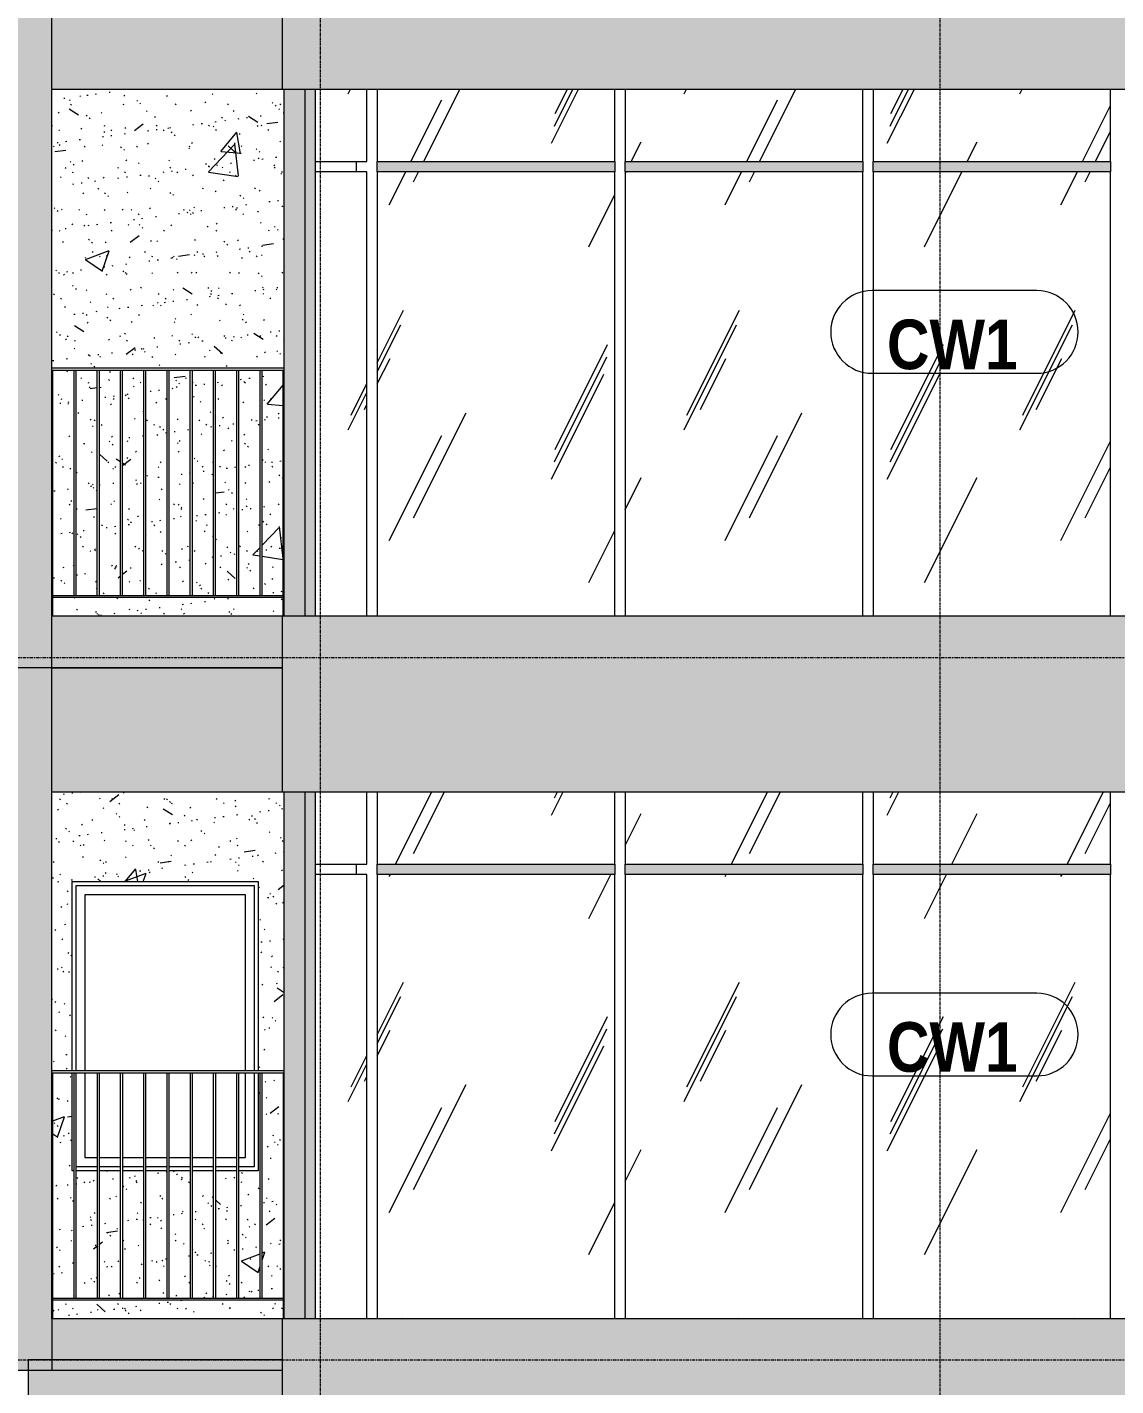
# Model space of a CAD drawing. Header units: millimetres. Extents: x 25061 to 259291, y -8723 to 35400.
# Drawn here: x 196291 to 201560, y 5475 to 12050 of the extents above; entities that cross this region are included whole.
import ezdxf

# ---------------------------------------------------------------- set-up
doc = ezdxf.new("R2010")
doc.units = ezdxf.units.MM
doc.linetypes.add('Centre', pattern=[31.75, 6.35, -4.7625, 15.875, -4.7625])
doc.linetypes.add('Grid Line', pattern=[22.225, 12.7, -3.175, 3.175, -3.175])
for name, color, linetype, lineweight in [('0-2', 50, 'Continuous', 5), ('A-FLOR-HRAL-1', 253, 'Continuous', 9), ('A-FLOR-LEVL-2', 51, 'Centre', 9), ('A-GLAZ', 151, 'Continuous', 9), ('A-GLAZ-3', 7, 'Continuous', 9), ('A-GLAZ-CURT', 52, 'Continuous', 9), ('A-GLAZ-CWMG', 51, 'Continuous', 9), ('A-WALL', 113, 'Continuous', 9), ('A-WALL-IDEN', 211, 'Continuous', 9), ('A-WALL-PATT-2', 9, 'Continuous', 9), ('A-WALL-PATT-3', 111, 'Continuous', 5), ('I-WALL', 2, 'Continuous', 9), ('I-WALL-2', 7, 'Continuous', 9), ('S-COLS-1', 7, 'Continuous', 9), ('S-GRID-1', 1, 'Grid Line', 9)]:
    doc.layers.add(name, color=color, linetype=linetype, lineweight=lineweight)
doc.styles.add('Arial_B', font='arialbd.ttf', dxfattribs={"width": 0.85, "height": 240})
pattern_1 = [(50, (-80880.3, 14125), (1165.98, -102.01), [121.92, -1341.12]), (355, (-80880.3, 14125), (-225.55, 1222.76), [97.54, -1072.9]), (100.451, (-80783.1, 14116.5), (940.43, 1120.75), [103.62, -1139.78]), (46.184, (-80880.3, 14450.1), (1734.9, -269.07), [182.88, -2011.68]), (96.636, (-80735.7, 14427.7), (1519.38, 1583.54), [155.42, -1709.66]), (351.184, (-80880.3, 14450.1), (1519.4, 1583.52), [146.3, -1609.34]), (21, (-80717.7, 14368.8), (970.33, -654.5), [121.92, -1341.12]), (326, (-80717.7, 14368.8), (395.53, 1178.8), [97.54, -1072.9]), (71.451, (-80636.9, 14314.3), (1365.87, 524.3), [103.62, -1139.78]), (37.5, (-80880.3, 14125), (19.767, 541.153), [53.645, -1006.246, 53.645, -1035.507, -1076.96]), (37.5, (-80880.3, 14125), (19.767, 541.153), [-2149.04, 53.645, -1023.315]), (7.5, (-80880.3, 14125), (427.646, 641.156), [53.645, -567.334, 53.645, -981.86, -410.464]), (7.5, (-80880.3, 14125), (427.646, 641.156), [-1656.486, 53.645, -356.82]), (327.5, (-81242.8, 14125), (867.782, -36.665), [53.645, -352.755, 53.645, -1214.323, -1682.496]), (327.5, (-81242.8, 14125), (867.782, -36.665), [-1674.37, 53.645, -1628.85]), (317.5, (-81405.4, 14125), (948.03, 162.73), [53.645, -474.675, 53.645, -788.416, -1194.816]), (317.5, (-81405.4, 14125), (948.03, 162.73), [-1370.38, 53.65, -1141.17])]
pattern_2 = [(37.5, (-80880.3, 14125), (-5.1206, 156.6122), [5.364, -118.181, 5.364, -132.812, -132.08]), (37.5, (-80880.3, 14125), (-5.1206, 156.6122), [-261.722, 5.364, -126.716]), (7.5, (-80880.3, 14125), (143.847, 229.384), [5.364, -61.285, 5.364, -105.989, -42.672]), (7.5, (-80880.3, 14125), (143.847, 229.384), [-178.003, 5.364, -37.308]), (327.5, (-80980.28, 14125), (253.1176, 0.46), [5.364, -35.276, 5.364, -140.94, -191.008]), (327.5, (-80980.28, 14125), (253.1176, 0.46), [-186.944, 5.364, -185.644]), (317.5, (-80980.28, 14125), (244.338, 71.3376), [5.364, -14.956, 5.364, -90.546, -109.728]), (317.5, (-80980.28, 14125), (244.338, 71.3376), [-116.23, 5.364, -104.364])]
pattern_3 = [(63.435, (-78970.7, 14236.3), (-0.002, 1625.6), [567.96, -3067]), (63.435, (-80596.3, 14236.3), (-0.002, 1625.6), [567.96, -3067]), (63.435, (-78192.5, 14550.35), (-0.002, 1625.6), [567.96, -3067]), (63.435, (-79818.1, 14550.35), (-0.002, 1625.6), [567.96, -3067]), (63.435, (-78310.3, 14439.5), (-0.002, 1625.6), [567.96, -3067]), (63.435, (-79935.9, 14439.5), (-0.002, 1625.6), [567.96, -3067]), (63.435, (-78430.35, 15074.4), (-0.002, 1625.6), [276.06, -3358.9]), (63.435, (-80055.95, 15074.4), (-0.002, 1625.6), [276.06, -3358.9]), (63.435, (-78508.9, 14976.15), (-0.002, 1625.6), [567.96, -3067]), (63.435, (-80134.5, 14976.15), (-0.002, 1625.6), [567.96, -3067]), (63.435, (-78495, 15046.7), (-0.002, 1625.6), [567.96, -3067]), (63.435, (-80120.6, 15046.7), (-0.002, 1625.6), [567.96, -3067]), (63.435, (-79150.9, 14737.2), (-0.002, 1625.6), [567.96, -3067]), (63.435, (-80776.5, 14737.2), (-0.002, 1625.6), [567.96, -3067]), (63.435, (-79137, 14820.35), (-0.002, 1625.6), [567.96, -3067]), (63.435, (-80762.6, 14820.35), (-0.002, 1625.6), [567.96, -3067]), (63.435, (-79133.3, 14880.3), (-0.002, 1625.6), [567.96, -3067]), (63.435, (-80758.9, 14880.3), (-0.002, 1625.6), [567.96, -3067])]

# ---------------------------------------------------------------- blocks, each defined once
blk = doc.blocks.new('NCV_TKTC_KET CAU_rvt-2-TKCS_MẶT CẮT 2')
at = {"layer": 'S-COLS-1'}
for p, q in [((-83377.6, 11350), (-83377.6, 11400)), ((-83377.6, 7950), (-83377.6, 8000))]:
    blk.add_line(p, q, dxfattribs=at)
blk = doc.blocks.new('M_Fixed - 900 x 1400-901191-TKCS_MẶT CẮT 2')
at = {"layer": 'A-GLAZ-3'}
for p, q in [((-62135.6, 7896), (-61273.6, 7896)), ((-62135.6, 7000), (-62135.6, 7896)), ((-61273.6, 7896), (-61273.6, 7000)), ((-62091.6, 7852), (-61317.6, 7852)), ((-62091.6, 7000), (-62091.6, 7852)), ((-61317.6, 7852), (-61317.6, 7000)), ((-62091.6, 6578), (-62091.6, 6990)), ((-61317.6, 6990), (-61317.6, 6578)), ((-61273.6, 6990), (-61273.6, 6534)), ((-62032.6, 6578), (-62091.6, 6578)), ((-61920.1, 6578), (-62022.6, 6578)), ((-61807.6, 6578), (-61910.1, 6578)), ((-61695.1, 6578), (-61797.6, 6578)), ((-61582.6, 6578), (-61685.1, 6578)), ((-61470.1, 6578), (-61572.6, 6578)), ((-61357.6, 6578), (-61460.1, 6578)), ((-61317.6, 6578), (-61347.6, 6578)), ((-62032.6, 6534), (-62135.1, 6534)), ((-61920.1, 6534), (-62022.6, 6534)), ((-61807.6, 6534), (-61910.1, 6534)), ((-61695.1, 6534), (-61797.6, 6534)), ((-61582.6, 6534), (-61685.1, 6534)), ((-61470.1, 6534), (-61572.6, 6534)), ((-61357.6, 6534), (-61460.1, 6534)), ((-61273.6, 6534), (-61347.6, 6534))]:
    blk.add_line(p, q, dxfattribs=at)
blk = doc.blocks.new('Railing - 10mm-901206-TKCS_MẶT CẮT 2')
at = {"layer": 'A-FLOR-HRAL-1'}
for p, q in [((-62145.064287, 5900), (-62145.064287, 6990)), ((-62135.064287, 5900), (-62135.064287, 6990))]:
    blk.add_line(p, q, dxfattribs=at)
blk = doc.blocks.new('Railing - 50 x 10mm-V155-TKCS_MẶT CẮT 2')
at = {"layer": 'A-FLOR-HRAL-1'}
for p in [(-84852.6, 6990), (-84847.1, 5800)]:
    blk.add_line(p, (-84847.1, 6990), dxfattribs=at)
blk = doc.blocks.new('Railing - 50 x 10mm-V156-TKCS_MẶT CẮT 2')
at = {"layer": 'A-FLOR-HRAL-1'}
for p, q in [((-83732.1, 6990), (-83727.6, 6990)), ((-83732.1, 5800), (-83732.1, 6990))]:
    blk.add_line(p, q, dxfattribs=at)
blk = doc.blocks.new('Railing - Railing-1004932-TKCS_MẶT CẮT 2')
at = {"layer": 'A-FLOR-HRAL-1'}
for p, q in [((-84852.1, 5890), (-84852.1, 5900)), ((-84852.1, 5900), (-83727.6, 5900)), ((-83727.6, 5890), (-84852.1, 5890))]:
    blk.add_line(p, q, dxfattribs=at)
for name, p in [('Railing - 50 x 10mm-V155-TKCS_MẶT CẮT 2', (0, 0)), ('Railing - 10mm-901206-TKCS_MẶT CẮT 2', (-22599.5, 0)), ('Railing - 10mm-901206-TKCS_MẶT CẮT 2', (-22487, 0)), ('Railing - 10mm-901206-TKCS_MẶT CẮT 2', (-22374.5, 0)), ('Railing - 10mm-901206-TKCS_MẶT CẮT 2', (-22262, 0)), ('Railing - 10mm-901206-TKCS_MẶT CẮT 2', (-22149.5, 0)), ('Railing - 10mm-901206-TKCS_MẶT CẮT 2', (-22037, 0)), ('Railing - 10mm-901206-TKCS_MẶT CẮT 2', (-21924.5, 0)), ('Railing - 10mm-901206-TKCS_MẶT CẮT 2', (-21812, 0)), ('Railing - 10mm-901206-TKCS_MẶT CẮT 2', (-21699.5, 0)), ('Railing - 50 x 10mm-V156-TKCS_MẶT CẮT 2', (0, 0))]:
    blk.add_blockref(name, p)
blk = doc.blocks.new('Top Rail Type - Top Rail_Internal_-1004933-TKCS_MẶT CẮT 2')
at = {"layer": 'A-FLOR-HRAL-1'}
for p, q in [((-84852.1, 6990), (-84852.1, 7000)), ((-83727.6, 7000), (-84852.1, 7000)), ((-84852.1, 6990), (-83727.6, 6990))]:
    blk.add_line(p, q, dxfattribs=at)
blk = doc.blocks.new('NCV_TKTC_TANG 2_rvt-2-TKCS_MẶT CẮT 2')
at = {"layer": 'A-WALL-PATT-2'}
h = blk.add_hatch(dxfattribs=at)
h.set_pattern_fill('FP_37', color=256, style=0, pattern_type=2)
h.set_pattern_definition(pattern_1)
h.paths.add_polyline_path([(-83732.1, 5800), (-83732.1, 5890), (-84847.1, 5890), (-84847.1, 5800), (-83735.9, 5800)])
h.paths.add_polyline_path([(-84622.1, 5900), (-84519.6, 5900), (-84519.6, 6515), (-84622.1, 6515), (-84622.1, 6402.7)])
h.paths.add_polyline_path([(-84294.6, 5900), (-84294.6, 6515), (-84397.1, 6515), (-84397.1, 5900)])
h.paths.add_polyline_path([(-84632.1, 5900), (-84632.1, 6515), (-84734.6, 6515), (-84734.6, 5900), (-84658.6, 5900)])
h.paths.add_polyline_path([(-83764.1, 5900), (-83732.1, 5900), (-83732.1, 6990), (-83834.6, 6990), (-83834.6, 5900), (-83771.2, 5900)])
h.paths.add_polyline_path([(-84407.1, 5900), (-84407.1, 6515), (-84509.6, 6515), (-84509.6, 5900)])
h.paths.add_polyline_path([(-84284.6, 5900), (-84182.1, 5900), (-84182.1, 6515), (-84284.6, 6515), (-84284.6, 6115.5)])
h.paths.add_polyline_path([(-84172.1, 5900), (-84069.6, 5900), (-84069.6, 6515), (-84172.1, 6515), (-84172.1, 6019.7)])
h.paths.add_polyline_path([(-84059.6, 5900), (-83957.1, 5900), (-83957.1, 6515), (-84059.6, 6515), (-84059.6, 5924)])
h.paths.add_polyline_path([(-83947.1, 5900), (-83844.6, 5900), (-83844.6, 6990), (-83854.1, 6990), (-83854.1, 6515), (-83947.1, 6515)])
h.paths.add_polyline_path([(-84744.6, 5900), (-84744.6, 6515), (-84754.1, 6515), (-84754.1, 6990), (-84847.1, 6990), (-84847.1, 5900)])
h.paths.add_polyline_path([(-84852.1, 6990), (-84852.1, 7000), (-84754.1, 7000), (-84754.1, 7915), (-83854.1, 7915), (-83854.1, 7000), (-83727.6, 7000), (-83727.6, 8350), (-84852.6, 8350), (-84852.6, 6990)])
h = blk.add_hatch(dxfattribs=at)
h.set_pattern_fill('FP_38', color=256, style=0, pattern_type=2)
h.set_pattern_definition(pattern_2)
h.paths.add_polyline_path([(-83732.1, 5800), (-83732.1, 5890), (-84847.1, 5890), (-84847.1, 5800), (-83735.9, 5800)])
h.paths.add_polyline_path([(-84622.1, 5900), (-84519.6, 5900), (-84519.6, 6515), (-84622.1, 6515), (-84622.1, 6402.7)])
h.paths.add_polyline_path([(-84294.6, 5900), (-84294.6, 6515), (-84397.1, 6515), (-84397.1, 5900)])
h.paths.add_polyline_path([(-84632.1, 5900), (-84632.1, 6515), (-84734.6, 6515), (-84734.6, 5900), (-84658.6, 5900)])
h.paths.add_polyline_path([(-83764.1, 5900), (-83732.1, 5900), (-83732.1, 6990), (-83834.6, 6990), (-83834.6, 5900), (-83771.2, 5900)])
h.paths.add_polyline_path([(-84407.1, 5900), (-84407.1, 6515), (-84509.6, 6515), (-84509.6, 5900)])
h.paths.add_polyline_path([(-84284.6, 5900), (-84182.1, 5900), (-84182.1, 6515), (-84284.6, 6515), (-84284.6, 6115.5)])
h.paths.add_polyline_path([(-84172.1, 5900), (-84069.6, 5900), (-84069.6, 6515), (-84172.1, 6515), (-84172.1, 6019.7)])
h.paths.add_polyline_path([(-84059.6, 5900), (-83957.1, 5900), (-83957.1, 6515), (-84059.6, 6515), (-84059.6, 5924)])
h.paths.add_polyline_path([(-83947.1, 5900), (-83844.6, 5900), (-83844.6, 6990), (-83854.1, 6990), (-83854.1, 6515), (-83947.1, 6515)])
h.paths.add_polyline_path([(-84744.6, 5900), (-84744.6, 6515), (-84754.1, 6515), (-84754.1, 6990), (-84847.1, 6990), (-84847.1, 5900)])
h.paths.add_polyline_path([(-84852.1, 6990), (-84852.1, 7000), (-84754.1, 7000), (-84754.1, 7915), (-83854.1, 7915), (-83854.1, 7000), (-83727.6, 7000), (-83727.6, 8350), (-84852.6, 8350), (-84852.6, 6990)])
at = {"layer": 'I-WALL-2'}
for p, q in [((-84754.1, 7000), (-84754.1, 7915)), ((-84754.1, 7915), (-83854.1, 7915)), ((-83854.1, 7915), (-83854.1, 7000)), ((-84754.1, 6515), (-84754.1, 6990)), ((-83854.1, 6990), (-83854.1, 6515)), ((-84744.6, 6515), (-84754.1, 6515)), ((-84632.1, 6515), (-84734.6, 6515)), ((-84519.6, 6515), (-84622.1, 6515)), ((-84407.1, 6515), (-84509.6, 6515)), ((-84294.6, 6515), (-84397.1, 6515)), ((-84182.1, 6515), (-84284.6, 6515)), ((-84069.6, 6515), (-84172.1, 6515)), ((-83957.1, 6515), (-84059.6, 6515)), ((-83854.1, 6515), (-83947.1, 6515))]:
    blk.add_line(p, q, dxfattribs=at)
at = {"layer": ''}
for name in ['Railing - Railing-1004932-TKCS_MẶT CẮT 2', 'Top Rail Type - Top Rail_Internal_-1004933-TKCS_MẶT CẮT 2']:
    blk.add_blockref(name, (0, 0), dxfattribs=at)
at = {"layer": 'A-GLAZ'}
blk.add_blockref('M_Fixed - 900 x 1400-901191-TKCS_MẶT CẮT 2', (-22599.5, 0), dxfattribs=at)
blk = doc.blocks.new('Railing - 50 x 10mm-901205-TKCS_MẶT CẮT 2')
at = {"layer": 'A-FLOR-HRAL-1'}
for p in [(-62252.564287, 6990), (-62247.564287, 5800)]:
    blk.add_line(p, (-62247.564287, 6990), dxfattribs=at)
blk = doc.blocks.new('Railing - 50 x 10mm-V153-TKCS_MẶT CẮT 2')
at = {"layer": 'A-FLOR-HRAL-1'}
for p, q in [((-77172.564287, 6990), (-77177.564287, 6990)), ((-77172.564287, 5800), (-77172.564287, 6990))]:
    blk.add_line(p, q, dxfattribs=at)
blk = doc.blocks.new('Railing - Railing-999041-TKCS_MẶT CẮT 2')
at = {"layer": 'A-FLOR-HRAL-1'}
for p, q in [((-84852.6, 12700), (-83727.6, 12700)), ((-83727.6, 12690), (-84852.6, 12690))]:
    blk.add_line(p, q, dxfattribs=at)
for name, p in [('Railing - 50 x 10mm-901205-TKCS_MẶT CẮT 2', (-22600, 6800)), ('Railing - 10mm-901206-TKCS_MẶT CẮT 2', (-22600, 6800)), ('Railing - 10mm-901206-TKCS_MẶT CẮT 2', (-22487.5, 6800)), ('Railing - 10mm-901206-TKCS_MẶT CẮT 2', (-22375, 6800)), ('Railing - 10mm-901206-TKCS_MẶT CẮT 2', (-22262.5, 6800)), ('Railing - 10mm-901206-TKCS_MẶT CẮT 2', (-22150, 6800)), ('Railing - 10mm-901206-TKCS_MẶT CẮT 2', (-22037.5, 6800)), ('Railing - 10mm-901206-TKCS_MẶT CẮT 2', (-21925, 6800)), ('Railing - 10mm-901206-TKCS_MẶT CẮT 2', (-21812.5, 6800)), ('Railing - 10mm-901206-TKCS_MẶT CẮT 2', (-21700, 6800))]:
    blk.add_blockref(name, p)
at = {"extrusion": (0, 0, -1), "zscale": -1}
blk.add_blockref('Railing - 50 x 10mm-V153-TKCS_MẶT CẮT 2', (160905.1, 6800), dxfattribs=at)
blk = doc.blocks.new('Top Rail Type - Top Rail_Internal_-999042-TKCS_MẶT CẮT 2')
at = {"layer": 'A-FLOR-HRAL-1'}
for p, q in [((-83727.564287, 13800), (-84852.564287, 13800)), ((-84852.564287, 13790), (-83727.564287, 13790))]:
    blk.add_line(p, q, dxfattribs=at)
blk = doc.blocks.new('NCV_TKTC_TANG 3 - 4_rvt-4-TKCS_MẶT CẮT 2')
at = {"layer": 'A-WALL-PATT-2'}
h = blk.add_hatch(dxfattribs=at)
h.set_pattern_fill('FP_37', color=256, style=0, pattern_type=2)
h.set_pattern_definition(pattern_1)
h.paths.add_polyline_path([(-84847.6, 9200), (-83732.6, 9200), (-83732.6, 9290), (-84847.6, 9290), (-84847.6, 9250.6)])
h.paths.add_polyline_path([(-83736.9, 9300), (-83732.6, 9300), (-83733.4, 10390), (-83835.1, 10390), (-83835.1, 9300), (-83737.7, 9300)])
h.paths.add_polyline_path([(-84182.6, 9300), (-84182.6, 10390), (-84285.1, 10390), (-84285.1, 9300)])
h.paths.add_polyline_path([(-84172.6, 9300), (-84070.1, 9300), (-84070.1, 10390), (-84172.6, 10390), (-84172.6, 9914.4)])
h.paths.add_polyline_path([(-83863.4, 9300), (-83845.1, 9300), (-83845.1, 10390), (-83947.6, 10390), (-83947.6, 9300)])
h.paths.add_polyline_path([(-84847.6, 9300), (-84745.1, 9300), (-84745.1, 10390), (-84847.6, 10390), (-84847.6, 9914.4)])
h.paths.add_polyline_path([(-84735.1, 9300), (-84632.6, 9300), (-84632.6, 10390), (-84735.1, 10390), (-84735.1, 9914.4)])
h.paths.add_polyline_path([(-84060.1, 9300), (-83957.6, 9300), (-83957.6, 10390), (-84060.1, 10390), (-84060.1, 9720.4)])
h.paths.add_polyline_path([(-84622.6, 9300), (-84520.1, 9300), (-84520.1, 10390), (-84622.6, 10390), (-84622.6, 9914.4)])
h.paths.add_polyline_path([(-84295.1, 9300), (-84295.1, 10390), (-84397.6, 10390), (-84397.6, 9300)])
h.paths.add_polyline_path([(-84407.6, 9300), (-84407.6, 10390), (-84510.1, 10390), (-84510.1, 9300)])
h.paths.add_polyline_path([(-83733.4, 10400), (-83727.7, 10400), (-83729.1, 11750), (-84852.6, 11750), (-84852.6, 10400), (-83737.7, 10400)])
h = blk.add_hatch(dxfattribs=at)
h.set_pattern_fill('FP_38', color=256, style=0, pattern_type=2)
h.set_pattern_definition(pattern_2)
h.paths.add_polyline_path([(-84847.6, 9200), (-83732.6, 9200), (-83732.6, 9290), (-84847.6, 9290), (-84847.6, 9250.6)])
h.paths.add_polyline_path([(-83736.9, 9300), (-83732.6, 9300), (-83733.4, 10390), (-83835.1, 10390), (-83835.1, 9300), (-83737.7, 9300)])
h.paths.add_polyline_path([(-84182.6, 9300), (-84182.6, 10390), (-84285.1, 10390), (-84285.1, 9300)])
h.paths.add_polyline_path([(-84172.6, 9300), (-84070.1, 9300), (-84070.1, 10390), (-84172.6, 10390), (-84172.6, 9914.4)])
h.paths.add_polyline_path([(-83863.4, 9300), (-83845.1, 9300), (-83845.1, 10390), (-83947.6, 10390), (-83947.6, 9300)])
h.paths.add_polyline_path([(-84847.6, 9300), (-84745.1, 9300), (-84745.1, 10390), (-84847.6, 10390), (-84847.6, 9914.4)])
h.paths.add_polyline_path([(-84735.1, 9300), (-84632.6, 9300), (-84632.6, 10390), (-84735.1, 10390), (-84735.1, 9914.4)])
h.paths.add_polyline_path([(-84060.1, 9300), (-83957.6, 9300), (-83957.6, 10390), (-84060.1, 10390), (-84060.1, 9720.4)])
h.paths.add_polyline_path([(-84622.6, 9300), (-84520.1, 9300), (-84520.1, 10390), (-84622.6, 10390), (-84622.6, 9914.4)])
h.paths.add_polyline_path([(-84295.1, 9300), (-84295.1, 10390), (-84397.6, 10390), (-84397.6, 9300)])
h.paths.add_polyline_path([(-84407.6, 9300), (-84407.6, 10390), (-84510.1, 10390), (-84510.1, 9300)])
h.paths.add_polyline_path([(-83733.4, 10400), (-83727.7, 10400), (-83729.1, 11750), (-84852.6, 11750), (-84852.6, 10400), (-83737.7, 10400)])
at = {"layer": ''}
for name in ['Top Rail Type - Top Rail_Internal_-999042-TKCS_MẶT CẮT 2', 'Railing - Railing-999041-TKCS_MẶT CẮT 2']:
    blk.add_blockref(name, (0, -3400), dxfattribs=at)
blk = doc.blocks.new('Rectangular Mullion - 50 x 100mm-1838999-TKCS_MẶT CẮT 2')
at = {"layer": 'A-GLAZ-CWMG'}
blk.add_hatch(color=256, dxfattribs=at).paths.add_polyline_path([(-83577.564287, 5800), (-83577.564287, 7975), (-83627.564287, 7975), (-83627.564287, 5800)])
for p, q in [((-83627.564287, 7975), (-83627.564287, 5800)), ((-83577.564287, 7975), (-83577.564287, 7950))]:
    blk.add_line(p, q, dxfattribs=at)
blk = doc.blocks.new('System Panel - Glazed-V203-TKCS_MẶT CẮT 2')
at = {"layer": 'A-GLAZ-CURT'}
h = blk.add_hatch(dxfattribs=at)
h.set_pattern_fill('FP_35', color=256, style=0, pattern_type=2)
h.set_pattern_definition(pattern_3)
h.paths.add_polyline_path([(-79727.6, 5800), (-79727.6, 7950), (-80877.6, 7950), (-80877.6, 5800), (-80682.5, 5800)])
for p, q in [((-79727.6, 7950), (-80877.6, 7950)), ((-80877.6, 7950), (-80877.6, 5800)), ((-79727.6, 5800), (-79727.6, 7950))]:
    blk.add_line(p, q, dxfattribs=at)
blk = doc.blocks.new('System Panel - Glazed-V204-TKCS_MẶT CẮT 2')
at = {"layer": 'A-GLAZ-CURT'}
h = blk.add_hatch(dxfattribs=at)
h.set_pattern_fill('FP_35', color=256, style=0, pattern_type=2)
h.set_pattern_definition(pattern_3)
h.paths.add_polyline_path([(-80927.6, 5800), (-80927.6, 7950), (-82077.6, 7950), (-82077.6, 5800)])
for p, q in [((-80927.6, 7950), (-82077.6, 7950)), ((-82077.6, 7950), (-82077.6, 5800)), ((-80927.6, 5800), (-80927.6, 7950))]:
    blk.add_line(p, q, dxfattribs=at)
blk = doc.blocks.new('System Panel - Glazed-V205-TKCS_MẶT CẮT 2')
at = {"layer": 'A-GLAZ-CURT'}
h = blk.add_hatch(dxfattribs=at)
h.set_pattern_fill('FP_35', color=256, style=0, pattern_type=2)
h.set_pattern_definition(pattern_3)
h.paths.add_polyline_path([(-82127.6, 5800), (-82127.6, 7950), (-83277.6, 7950), (-83277.6, 5800), (-82272.9, 5800)])
for p, q in [((-82127.6, 7950), (-83277.6, 7950)), ((-83277.6, 7950), (-83277.6, 5800)), ((-82127.6, 5800), (-82127.6, 7950))]:
    blk.add_line(p, q, dxfattribs=at)
blk = doc.blocks.new('System Panel - Glazed-1901962-TKCS_MẶT CẮT 2')
at = {"layer": 'A-GLAZ-CURT'}
h = blk.add_hatch(dxfattribs=at)
h.set_pattern_fill('FP_35', color=256, style=0, pattern_type=2)
h.set_pattern_definition(pattern_3)
h.paths.add_polyline_path([(-83327.6, 5800), (-83327.6, 7950), (-83577.6, 7950), (-83577.6, 5800)])
for p, q in [((-83327.6, 7950), (-83577.6, 7950)), ((-83577.6, 7950), (-83577.6, 5800)), ((-83327.6, 5800), (-83327.6, 7950))]:
    blk.add_line(p, q, dxfattribs=at)
blk = doc.blocks.new('System Panel - Glazed-V207-TKCS_MẶT CẮT 2')
at = {"layer": 'A-GLAZ-CURT'}
h = blk.add_hatch(dxfattribs=at)
h.set_pattern_fill('FP_35', color=256, style=0, pattern_type=2)
h.set_pattern_definition(pattern_3)
h.paths.add_polyline_path([(-79727.6, 8000), (-79727.6, 8350), (-80877.6, 8350), (-80877.6, 8000), (-80682.5, 8000)])
for p, q in [((-80877.6, 8350), (-80877.6, 8000)), ((-79727.6, 8000), (-79727.6, 8350)), ((-80877.6, 8000), (-79727.6, 8000))]:
    blk.add_line(p, q, dxfattribs=at)
blk = doc.blocks.new('System Panel - Glazed-V208-TKCS_MẶT CẮT 2')
at = {"layer": 'A-GLAZ-CURT'}
h = blk.add_hatch(dxfattribs=at)
h.set_pattern_fill('FP_35', color=256, style=0, pattern_type=2)
h.set_pattern_definition(pattern_3)
h.paths.add_polyline_path([(-80927.6, 8000), (-80927.6, 8350), (-82077.6, 8350), (-82077.6, 8000)])
for p, q in [((-82077.6, 8350), (-82077.6, 8000)), ((-80927.6, 8000), (-80927.6, 8350)), ((-82077.6, 8000), (-80927.6, 8000))]:
    blk.add_line(p, q, dxfattribs=at)
blk = doc.blocks.new('System Panel - Glazed-V209-TKCS_MẶT CẮT 2')
at = {"layer": 'A-GLAZ-CURT'}
h = blk.add_hatch(dxfattribs=at)
h.set_pattern_fill('FP_35', color=256, style=0, pattern_type=2)
h.set_pattern_definition(pattern_3)
h.paths.add_polyline_path([(-82127.6, 8000), (-82127.6, 8350), (-83277.6, 8350), (-83277.6, 8000), (-82272.9, 8000)])
for p, q in [((-83277.6, 8350), (-83277.6, 8000)), ((-82127.6, 8000), (-82127.6, 8350)), ((-83277.6, 8000), (-82127.6, 8000))]:
    blk.add_line(p, q, dxfattribs=at)
blk = doc.blocks.new('System Panel - Glazed-1901963-TKCS_MẶT CẮT 2')
at = {"layer": 'A-GLAZ-CURT'}
h = blk.add_hatch(dxfattribs=at)
h.set_pattern_fill('FP_35', color=256, style=0, pattern_type=2)
h.set_pattern_definition(pattern_3)
h.paths.add_polyline_path([(-83327.6, 8000), (-83327.6, 8350), (-83577.6, 8350), (-83577.6, 8000)])
for p, q in [((-83577.6, 8350), (-83577.6, 8000)), ((-83327.6, 8000), (-83327.6, 8350)), ((-83577.6, 8000), (-83327.6, 8000))]:
    blk.add_line(p, q, dxfattribs=at)
blk = doc.blocks.new('Rectangular Mullion - 50 x 100mm-1839000-TKCS_MẶT CẮT 2')
at = {"layer": 'A-GLAZ-CWMG'}
blk.add_hatch(color=256, dxfattribs=at).paths.add_polyline_path([(-83577.564287, 7975), (-83577.564287, 8350), (-83627.564287, 8350), (-83627.564287, 7975)])
for p, q in [((-83627.564287, 8350), (-83627.564287, 7975)), ((-83577.564287, 8000), (-83577.564287, 7975))]:
    blk.add_line(p, q, dxfattribs=at)
blk = doc.blocks.new('Rectangular Mullion - 50 x 100mm-1838991-TKCS_MẶT CẮT 2')
at = {"layer": 'A-GLAZ-CWMG'}
blk.add_hatch(color=256, dxfattribs=at).paths.add_polyline_path([(-79677.6, 7950), (-78527.6, 7950), (-78527.6, 8000), (-79677.6, 8000)])
for p, q in [((-79677.6, 7950), (-79677.6, 8000)), ((-78527.6, 8000), (-78527.6, 7950))]:
    blk.add_line(p, q, dxfattribs=at)
blk = doc.blocks.new('Rectangular Mullion - 50 x 100mm-1286808-TKCS_MẶT CẮT 2')
at = {"layer": 'A-GLAZ-CWMG'}
blk.add_hatch(color=256, dxfattribs=at).paths.add_polyline_path([(-83627.564287, 5800), (-83627.564287, 7975), (-83727.564287, 7975), (-83727.564287, 5800)])
blk.add_line((-83727.564287, 5800), (-83727.564287, 7975), dxfattribs=at)
blk = doc.blocks.new('Rectangular Mullion - 50 x 100mm-1901971-TKCS_MẶT CẮT 2')
at = {"layer": 'A-GLAZ-CWMG'}
blk.add_hatch(color=256, dxfattribs=at).paths.add_polyline_path([(-83727.6, 7975), (-83627.6, 7975), (-83627.6, 8350), (-83727.6, 8350), (-83727.6, 8016.8)])
blk.add_line((-83727.6, 7975), (-83727.6, 8350), dxfattribs=at)
blk = doc.blocks.new('System Panel - Glazed-V214-TKCS_MẶT CẮT 2')
at = {"layer": 'A-GLAZ-CURT'}
h = blk.add_hatch(dxfattribs=at)
h.set_pattern_fill('FP_35', color=256, style=0, pattern_type=2)
h.set_pattern_definition(pattern_3)
h.paths.add_polyline_path([(-79727.6, 9200), (-79727.6, 11350), (-80877.6, 11350), (-80877.6, 9200), (-80682.5, 9200)])
for p, q in [((-79727.6, 11350), (-80877.6, 11350)), ((-80877.6, 11350), (-80877.6, 9200)), ((-79727.6, 9200), (-79727.6, 11350))]:
    blk.add_line(p, q, dxfattribs=at)
blk = doc.blocks.new('System Panel - Glazed-V215-TKCS_MẶT CẮT 2')
at = {"layer": 'A-GLAZ-CURT'}
h = blk.add_hatch(dxfattribs=at)
h.set_pattern_fill('FP_35', color=256, style=0, pattern_type=2)
h.set_pattern_definition(pattern_3)
h.paths.add_polyline_path([(-80927.6, 9200), (-80927.6, 11350), (-82077.6, 11350), (-82077.6, 9200)])
for p, q in [((-80927.6, 11350), (-82077.6, 11350)), ((-82077.6, 11350), (-82077.6, 9200)), ((-80927.6, 9200), (-80927.6, 11350))]:
    blk.add_line(p, q, dxfattribs=at)
blk = doc.blocks.new('System Panel - Glazed-V216-TKCS_MẶT CẮT 2')
at = {"layer": 'A-GLAZ-CURT'}
h = blk.add_hatch(dxfattribs=at)
h.set_pattern_fill('FP_35', color=256, style=0, pattern_type=2)
h.set_pattern_definition(pattern_3)
h.paths.add_polyline_path([(-83277.6, 9200), (-82127.6, 9200), (-82127.6, 11350), (-83277.6, 11350), (-83277.6, 9250.6)])
for p, q in [((-82127.6, 11350), (-83277.6, 11350)), ((-83277.6, 11350), (-83277.6, 9200)), ((-82127.6, 9200), (-82127.6, 11350))]:
    blk.add_line(p, q, dxfattribs=at)
blk = doc.blocks.new('System Panel - Glazed-V217-TKCS_MẶT CẮT 2')
at = {"layer": 'A-GLAZ-CURT'}
h = blk.add_hatch(dxfattribs=at)
h.set_pattern_fill('FP_35', color=256, style=0, pattern_type=2)
h.set_pattern_definition(pattern_3)
h.paths.add_polyline_path([(-83327.6, 9200), (-83327.6, 11350), (-83577.6, 11350), (-83577.6, 9200)])
for p, q in [((-83327.6, 11350), (-83577.6, 11350)), ((-83577.6, 11350), (-83577.6, 9200)), ((-83327.6, 9200), (-83327.6, 11350))]:
    blk.add_line(p, q, dxfattribs=at)
blk = doc.blocks.new('System Panel - Glazed-V220-TKCS_MẶT CẮT 2')
at = {"layer": 'A-GLAZ-CURT'}
h = blk.add_hatch(dxfattribs=at)
h.set_pattern_fill('FP_35', color=256, style=0, pattern_type=2)
h.set_pattern_definition(pattern_3)
h.paths.add_polyline_path([(-79727.6, 11400), (-79727.6, 11750), (-80877.6, 11750), (-80877.6, 11400), (-80682.5, 11400)])
for p, q in [((-80877.6, 11750), (-80877.6, 11400)), ((-79727.6, 11400), (-79727.6, 11750)), ((-80877.6, 11400), (-79727.6, 11400))]:
    blk.add_line(p, q, dxfattribs=at)
blk = doc.blocks.new('System Panel - Glazed-V221-TKCS_MẶT CẮT 2')
at = {"layer": 'A-GLAZ-CURT'}
h = blk.add_hatch(dxfattribs=at)
h.set_pattern_fill('FP_35', color=256, style=0, pattern_type=2)
h.set_pattern_definition(pattern_3)
h.paths.add_polyline_path([(-80927.6, 11400), (-80927.6, 11750), (-82077.6, 11750), (-82077.6, 11400)])
for p, q in [((-82077.6, 11750), (-82077.6, 11400)), ((-80927.6, 11400), (-80927.6, 11750)), ((-82077.6, 11400), (-80927.6, 11400))]:
    blk.add_line(p, q, dxfattribs=at)
blk = doc.blocks.new('System Panel - Glazed-V222-TKCS_MẶT CẮT 2')
at = {"layer": 'A-GLAZ-CURT'}
h = blk.add_hatch(dxfattribs=at)
h.set_pattern_fill('FP_35', color=256, style=0, pattern_type=2)
h.set_pattern_definition(pattern_3)
h.paths.add_polyline_path([(-82127.6, 11400), (-82127.6, 11750), (-83277.6, 11750), (-83277.6, 11400)])
for p, q in [((-83277.6, 11750), (-83277.6, 11400)), ((-82127.6, 11400), (-82127.6, 11750)), ((-83277.6, 11400), (-82127.6, 11400))]:
    blk.add_line(p, q, dxfattribs=at)
blk = doc.blocks.new('System Panel - Glazed-V223-TKCS_MẶT CẮT 2')
at = {"layer": 'A-GLAZ-CURT'}
h = blk.add_hatch(dxfattribs=at)
h.set_pattern_fill('FP_35', color=256, style=0, pattern_type=2)
h.set_pattern_definition(pattern_3)
h.paths.add_polyline_path([(-83327.6, 11400), (-83327.6, 11750), (-83577.6, 11750), (-83577.6, 11400)])
for p, q in [((-83577.6, 11750), (-83577.6, 11400)), ((-83327.6, 11400), (-83327.6, 11750)), ((-83577.6, 11400), (-83327.6, 11400))]:
    blk.add_line(p, q, dxfattribs=at)
blk = doc.blocks.new('CTL_WALL TAG NO MARK - 10-2062273-TKCS_MẶT CẮT 2')
at = {"layer": 'A-WALL-IDEN'}
for p, q in [((-80085.064287, 10775), (-80882.564287, 10775)), ((-80882.564287, 10375), (-80085.064287, 10375))]:
    blk.add_line(p, q, dxfattribs=at)
for centre, start, end in [((-80882.564287, 10575), 90, 270), ((-80085.064287, 10575), 270, 90)]:
    blk.add_arc(centre, 200, start, end, dxfattribs=at)

msp = doc.modelspace()

# ---------------------------------------------------------------- hatches: boundary and pattern name
at = {"layer": 'A-WALL-PATT-3'}
for points in [[(204085.2, 11750), (204085.2, 12600), (197525.2, 12600), (197525.2, 11750), (203761.1, 11750)], [(197399.4, 8950), (197525.2, 8950), (197525.2, 9200), (196410.2, 9200), (196410.2, 8950)], [(200580.3, 8350), (204085.2, 8350), (204085.2, 9200), (197525.2, 9200), (197525.2, 8350), (198989.8, 8350)], [(197525.2, 5550), (197525.2, 5800), (196410.2, 5800), (196410.2, 5550), (197399.4, 5550)], [(201375.5, 4950), (204085.2, 4950), (204085.2, 5800), (197525.2, 5800), (197525.2, 4950), (200580.3, 4950)], [(196604.2, 4950), (197525.2, 4950), (197525.2, 5600), (196295.2, 5600), (196295.2, 4950)]]:
    msp.add_hatch(color=256, dxfattribs=at).paths.add_polyline_path(points)
h = msp.add_hatch(color=256, dxfattribs=at)
h.paths.add_polyline_path([(195809, 8950), (196410.2, 8950), (196410.2, 12350), (192820.2, 12350), (192820.2, 8950), (194218.6, 8950)])
h.paths.add_polyline_path([(193810.2, 9914.4), (193810.2, 11314.4), (195210.2, 11314.4), (195210.2, 9914.4), (193851.1, 9914.4)])
h = msp.add_hatch(color=256, dxfattribs=at)
h.paths.add_polyline_path([(205210.2, 11750), (205210.2, 12350), (204095.2, 12350), (204095.2, 11750), (204556.3, 11750)])
h.paths.add_polyline_path([(197399.4, 11750), (197525.2, 11750), (197525.2, 12350), (196410.2, 12350), (196410.2, 11750)])
h = msp.add_hatch(color=256, dxfattribs=at)
h.paths.add_polyline_path([(195169.3, 5550), (196410.2, 5550), (196410.2, 8950), (192820.2, 8950), (192820.2, 5550), (194218.6, 5550)])
h.paths.add_polyline_path([(193851.1, 6514.4), (193810.2, 6514.4), (193810.2, 7914.4), (195210.2, 7914.4), (195210.2, 6514.4), (194218.6, 6514.4)])
h = msp.add_hatch(color=256, dxfattribs=at)
h.paths.add_polyline_path([(205210.2, 8350), (205210.2, 8950), (204095.2, 8950), (204095.2, 8350)])
h.paths.add_polyline_path([(196410.2, 8350), (197525.2, 8350), (197525.2, 8950), (196410.2, 8950)])

# ---------------------------------------------------------------- linework, layer by layer
at = {"layer": 'A-FLOR-LEVL-2'}
for p, q in [((147110.2, 9000), (255566.7, 9000)), ((147110.2, 5600), (255566.7, 5600))]:
    msp.add_line(p, q, dxfattribs=at)
at = {"layer": 'A-WALL'}
for p, q in [((196410.2, 5800), (196410.2, 29350)), ((196410.2, 8950), (182610.2, 8950)), ((197525.2, 5600), (196295.2, 5600)), ((196295.2, 5600), (196295.2, 5400)), ((182610.2, 5550), (196410.2, 5550))]:
    msp.add_line(p, q, dxfattribs=at)
at = {"layer": 'I-WALL'}
for p, q in [((197525.2, 12600), (197525.2, 11750)), ((196410.2, 11750), (197525.2, 11750)), ((197525.2, 11750), (204085.2, 11750)), ((205210.2, 9200), (196410.2, 9200)), ((197525.2, 9200), (197525.2, 8350)), ((197525.2, 8950), (196410.2, 8950)), ((196410.2, 8950), (197525.2, 8950)), ((196410.2, 8350), (197525.2, 8350)), ((197525.2, 8350), (204085.2, 8350)), ((196410.2, 5800), (196410.2, 5550)), ((205210.2, 5800), (196410.2, 5800)), ((197525.2, 5800), (197525.2, 4950)), ((196410.2, 5550), (197525.2, 5550))]:
    msp.add_line(p, q, dxfattribs=at)
at = {"layer": 'S-GRID-1'}
for p, q in [((197710.2, -3283.1), (197710.2, 30285.9)), ((200710.2, -3283.1), (200710.2, 30285.9))]:
    msp.add_line(p, q, dxfattribs=at)

# ---------------------------------------------------------------- block references
at = {"layer": '0-2'}
for name in ['NCV_TKTC_KET CAU_rvt-2-TKCS_MẶT CẮT 2', 'NCV_TKTC_TANG 3 - 4_rvt-4-TKCS_MẶT CẮT 2', 'NCV_TKTC_TANG 2_rvt-2-TKCS_MẶT CẮT 2']:
    msp.add_blockref(name, (281262.8, 0), dxfattribs=at)
at = {"layer": 'A-GLAZ-CURT'}
for name in ['System Panel - Glazed-V223-TKCS_MẶT CẮT 2', 'System Panel - Glazed-V222-TKCS_MẶT CẮT 2', 'System Panel - Glazed-V221-TKCS_MẶT CẮT 2', 'System Panel - Glazed-V220-TKCS_MẶT CẮT 2', 'System Panel - Glazed-V217-TKCS_MẶT CẮT 2', 'System Panel - Glazed-V216-TKCS_MẶT CẮT 2', 'System Panel - Glazed-V215-TKCS_MẶT CẮT 2', 'System Panel - Glazed-V214-TKCS_MẶT CẮT 2', 'System Panel - Glazed-1901963-TKCS_MẶT CẮT 2', 'System Panel - Glazed-V209-TKCS_MẶT CẮT 2', 'System Panel - Glazed-V208-TKCS_MẶT CẮT 2', 'System Panel - Glazed-V207-TKCS_MẶT CẮT 2', 'System Panel - Glazed-1901962-TKCS_MẶT CẮT 2', 'System Panel - Glazed-V205-TKCS_MẶT CẮT 2', 'System Panel - Glazed-V204-TKCS_MẶT CẮT 2', 'System Panel - Glazed-V203-TKCS_MẶT CẮT 2']:
    msp.add_blockref(name, (281262.8, 0), dxfattribs=at)
at = {"layer": 'A-GLAZ-CWMG'}
for name, p in [('Rectangular Mullion - 50 x 100mm-1901971-TKCS_MẶT CẮT 2', (281262.8, 3400)), ('Rectangular Mullion - 50 x 100mm-1839000-TKCS_MẶT CẮT 2', (281262.8, 3400)), ('Rectangular Mullion - 50 x 100mm-1286808-TKCS_MẶT CẮT 2', (281262.8, 3400)), ('Rectangular Mullion - 50 x 100mm-1838999-TKCS_MẶT CẮT 2', (281262.8, 3400)), ('Rectangular Mullion - 50 x 100mm-1838991-TKCS_MẶT CẮT 2', (277662.8, 3400)), ('Rectangular Mullion - 50 x 100mm-1838991-TKCS_MẶT CẮT 2', (278862.8, 3400)), ('Rectangular Mullion - 50 x 100mm-1838991-TKCS_MẶT CẮT 2', (280062.8, 3400)), ('Rectangular Mullion - 50 x 100mm-1901971-TKCS_MẶT CẮT 2', (281262.8, 0)), ('Rectangular Mullion - 50 x 100mm-1839000-TKCS_MẶT CẮT 2', (281262.8, 0)), ('Rectangular Mullion - 50 x 100mm-1286808-TKCS_MẶT CẮT 2', (281262.8, 0)), ('Rectangular Mullion - 50 x 100mm-1838999-TKCS_MẶT CẮT 2', (281262.8, 0)), ('Rectangular Mullion - 50 x 100mm-1838991-TKCS_MẶT CẮT 2', (277662.8, 0)), ('Rectangular Mullion - 50 x 100mm-1838991-TKCS_MẶT CẮT 2', (278862.8, 0)), ('Rectangular Mullion - 50 x 100mm-1838991-TKCS_MẶT CẮT 2', (280062.8, 0))]:
    msp.add_blockref(name, p, dxfattribs=at)
at = {"layer": 'A-WALL-IDEN'}
for p in [(281262.8, 0), (281262.8, -3400)]:
    msp.add_blockref('CTL_WALL TAG NO MARK - 10-2062273-TKCS_MẶT CẮT 2', p, dxfattribs=at)

# ---------------------------------------------------------------- texts
at = {"layer": 'A-WALL-IDEN', "char_height": 240, "width": 656.88, "attachment_point": 5, "line_spacing_factor": 0.936439, "style": 'Arial_B'}
for insert in [(200769, 10513.1), (200769, 7113.1)]:
    msp.add_mtext('\\pt6.7992,13.6008,20.4,27.1992,34.0008,40.8,47.5992,54.4008,61.2,67.9992,74.8008,81.6,88.3992,95.2008,102,108.7992,115.6008,122.4,129.1992,136.0008,142.8,149.5992,156.4008,163.2,169.9992,176.8008,183.6,190.3992,197.2008,204,210.7992,217.6008;CW1', dxfattribs=dict(at, insert=insert))

doc.saveas('drawing.dxf')
